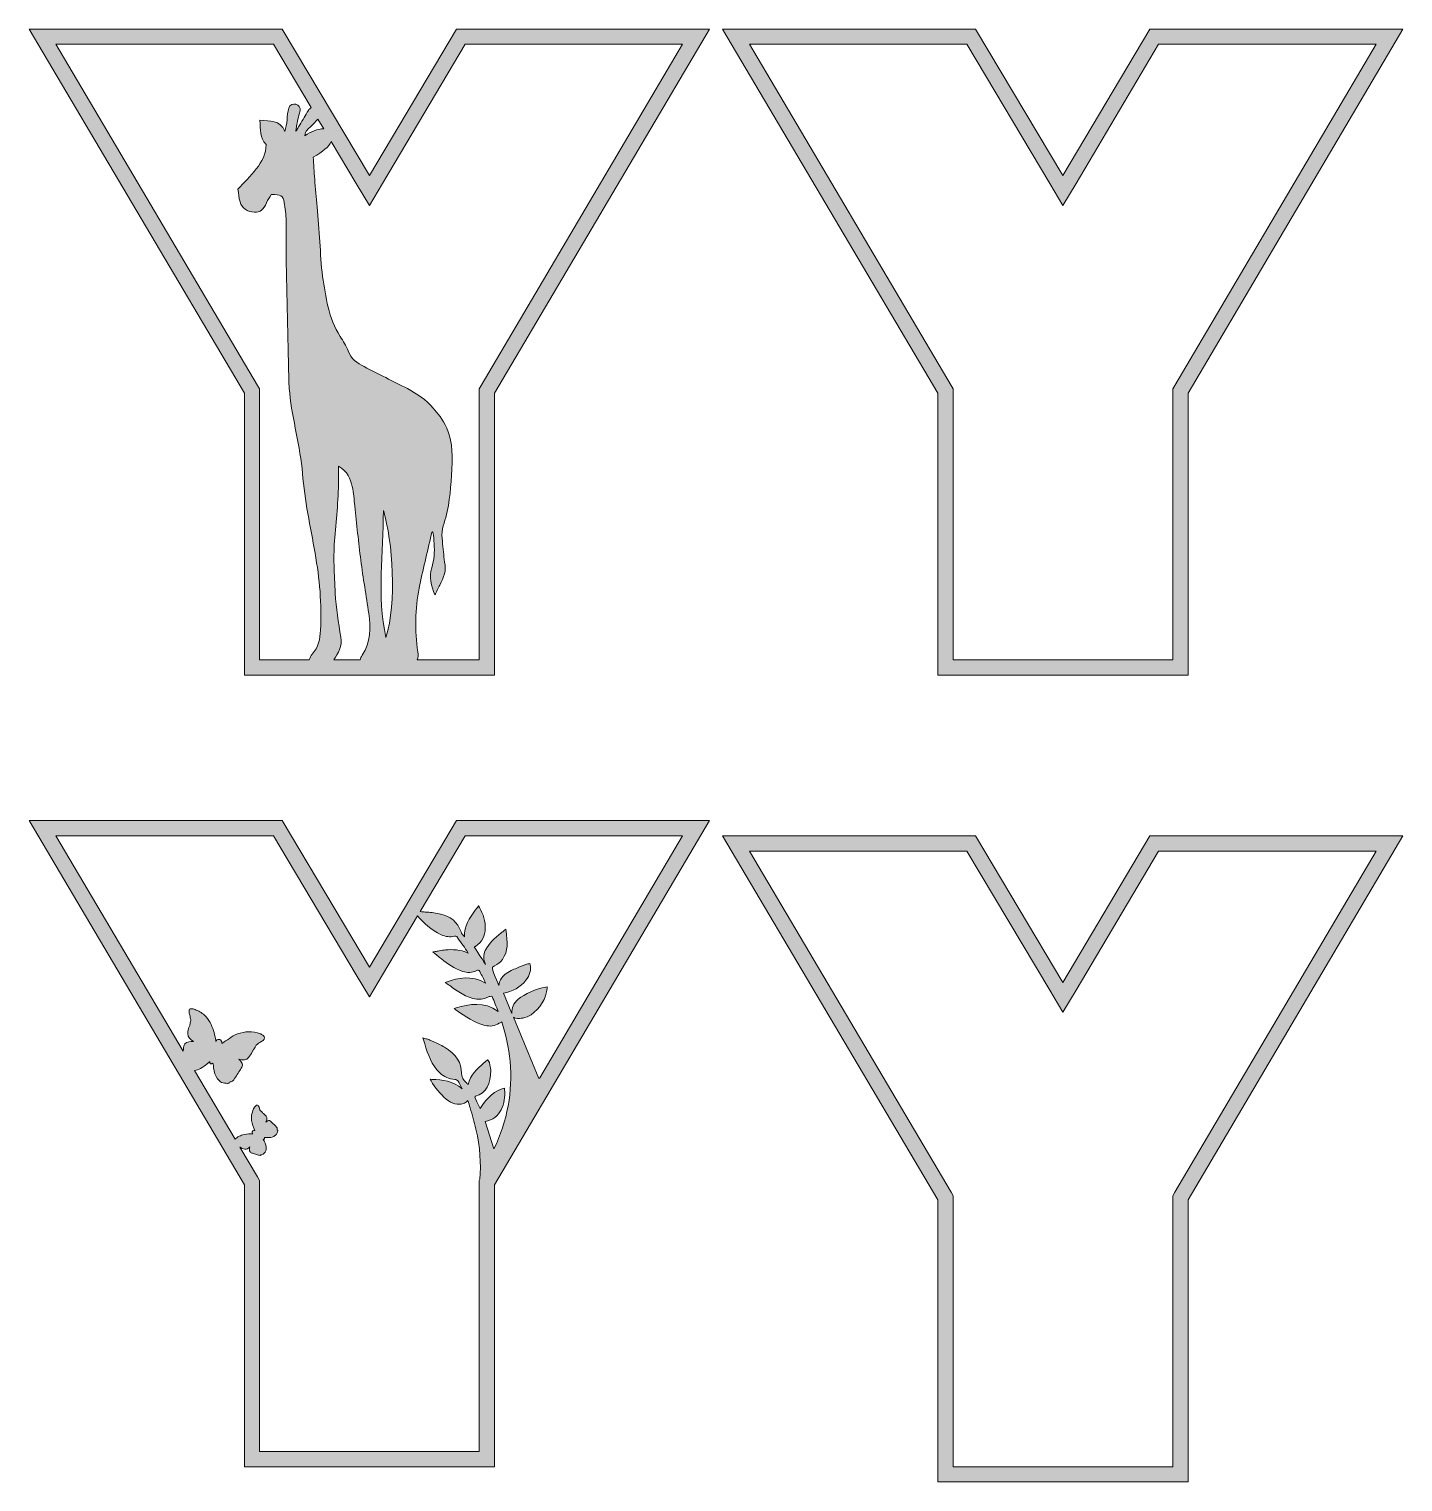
# Model space of a CAD drawing. Header units: millimetres. Extents: x 8 to 850, y -298 to -12.
# Drawn here: x 440.3 to 710.3, y -297.6 to -12 of the extents above; entities that cross this region are included whole.
import ezdxf

# ---------------------------------------------------------------- set-up
doc = ezdxf.new("R2010")
doc.units = ezdxf.units.MM
doc.header["$MEASUREMENT"] = 0
for name, color, linetype in [('Layer 2', 7, 'Continuous'), ('Layer 3', 7, 'Continuous'), ('Layer 8', 7, 'Continuous'), ('Layer 9', 7, 'Continuous')]:
    doc.layers.add(name, color=color, linetype=linetype)

# ---------------------------------------------------------------- blocks, each defined once
blk = doc.blocks.new('block 2')
at = {"layer": 'Layer 2'}
h = blk.add_hatch(color=2, dxfattribs=at)
h.dxf.hatch_style = 2
h.paths.add_polyline_path([(710.35, -170.59), (660.61, -170.59), (643.52, -199.39), (626.36, -170.59), (576.63, -170.59), (618.95, -242.16), (618.95, -297.59), (668.1, -297.59), (668.1, -242.16)])
h.paths.add_polyline_path([(705.09, -173.59), (665.52, -240.64), (665.1, -241.35), (665.1, -242.16), (665.1, -294.59), (621.95, -294.59), (621.95, -242.16), (621.95, -241.34), (621.53, -240.64), (581.89, -173.59), (624.66, -173.59), (640.95, -200.92), (643.53, -205.26), (646.1, -200.92), (662.32, -173.59)])
at = {"layer": 'Layer 2', "lineweight": 0}
for points in [[(710.35, -170.59), (660.61, -170.59), (643.52, -199.39), (626.36, -170.59), (576.63, -170.59), (618.95, -242.16), (618.95, -297.59), (668.1, -297.59), (668.1, -242.16), (710.35, -170.59), (710.35, -170.59)], [(705.09, -173.59), (665.52, -240.64), (665.1, -241.35), (665.1, -242.16), (665.1, -294.59), (621.95, -294.59), (621.95, -242.16), (621.95, -241.34), (621.53, -240.64), (581.89, -173.59), (624.66, -173.59), (640.95, -200.92), (643.53, -205.26), (646.1, -200.92), (662.32, -173.59), (705.09, -173.59)]]:
    blk.add_lwpolyline(points, dxfattribs=at)
blk = doc.blocks.new('block 5')
at = {"layer": 'Layer 8'}
h = blk.add_hatch(color=2, dxfattribs=at)
h.dxf.hatch_style = 2
h.paths.add_polyline_path([(710.35, -11.98), (660.61, -11.98), (643.52, -40.77), (626.36, -11.98), (576.63, -11.98), (618.95, -83.55), (618.95, -138.98), (668.1, -138.98), (668.1, -83.55)])
h.paths.add_polyline_path([(705.09, -14.98), (665.52, -82.03), (665.1, -82.73), (665.1, -83.55), (665.1, -135.98), (621.95, -135.98), (621.95, -83.55), (621.95, -82.73), (621.53, -82.02), (581.89, -14.98), (624.66, -14.98), (640.95, -42.31), (643.53, -46.64), (646.1, -42.31), (662.32, -14.98)])
at = {"layer": 'Layer 8', "lineweight": 0}
for points in [[(710.35, -11.98), (660.61, -11.98), (643.52, -40.77), (626.36, -11.98), (576.63, -11.98), (618.95, -83.55), (618.95, -138.98), (668.1, -138.98), (668.1, -83.55), (710.35, -11.98), (710.35, -11.98)], [(705.09, -14.98), (665.52, -82.03), (665.1, -82.73), (665.1, -83.55), (665.1, -135.98), (621.95, -135.98), (621.95, -83.55), (621.95, -82.73), (621.53, -82.02), (581.89, -14.98), (624.66, -14.98), (640.95, -42.31), (643.53, -46.64), (646.1, -42.31), (662.32, -14.98), (705.09, -14.98)]]:
    blk.add_lwpolyline(points, dxfattribs=at)

msp = doc.modelspace()

# ---------------------------------------------------------------- hatches: boundary and pattern name
at = {"layer": 'Layer 3'}
h = msp.add_hatch(color=1, dxfattribs=at)
h.dxf.hatch_style = 2
h.paths.add_polyline_path([(507.2, -196.39), (490.04, -167.59), (440.31, -167.59), (482.62, -239.16), (482.62, -294.59), (531.78, -294.59), (531.78, -239.16), (574.02, -167.59), (524.29, -167.59)])
edge = h.paths.add_edge_path()
edge.add_spline(control_points=[(531.67, -232.14), (531.67, -232.14), (529.95, -226.74), (529.95, -226.74), (531.45, -226.43), (532.51, -225.65), (533.11, -224.41), (533.69, -223.22), (533.9, -221.93), (533.76, -220.46), (533.76, -220.46), (533.73, -220.21), (533.73, -220.21), (533.73, -220.21), (533.47, -220.26), (533.47, -220.26), (532.04, -220.55), (530.33, -222.02), (528.94, -224.15), (528.9, -224.06), (528.86, -223.98), (528.82, -223.9), (528.5, -223.22), (528.19, -222.57), (527.9, -221.92), (527.94, -221.85), (528.03, -221.75), (528.08, -221.74), (530.1, -221.14), (531.13, -219.37), (531.05, -216.62), (531.04, -216.25), (530.76, -214.99), (530.69, -214.92), (530.66, -214.89), (530.63, -214.85), (530.58, -214.8), (530.58, -214.8), (530.42, -214.62), (530.42, -214.62), (530.42, -214.62), (530.25, -214.77), (530.25, -214.77), (530.07, -214.93), (529.89, -215.08), (529.72, -215.23), (528.37, -216.39), (526.99, -217.57), (526.59, -219.48), (526.47, -219.33), (526.33, -219.19), (526.2, -219.05), (525.72, -218.53), (525.25, -218.04), (525.29, -217.24), (525.37, -215.22), (524.28, -213.55), (521.95, -212.12), (521.25, -211.69), (520.48, -211.35), (519.74, -211.02), (519.45, -210.89), (519.16, -210.77), (518.88, -210.64), (518.74, -210.57), (518.59, -210.54), (518.41, -210.5), (518.32, -210.48), (518.21, -210.45), (518.09, -210.42), (518.09, -210.42), (517.71, -210.32), (517.71, -210.32), (517.71, -210.32), (517.83, -210.68), (517.83, -210.68), (517.91, -210.94), (517.99, -211.19), (518.07, -211.45), (518.73, -213.58), (519.36, -215.6), (521.08, -217.23), (521.86, -217.96), (522.81, -218.37), (524.01, -218.47), (524.23, -218.48), (524.55, -218.65), (524.63, -218.79), (524.91, -219.26), (525.17, -219.75), (525.42, -220.29), (523.7, -218.78), (521.51, -218.54), (519.54, -218.45), (519.54, -218.45), (519.17, -218.44), (519.17, -218.44), (519.17, -218.44), (519.34, -218.76), (519.34, -218.76), (520.08, -220.08), (521.05, -221.25), (522.32, -222.33), (523.44, -223.28), (524.57, -223.57), (525.68, -223.21), (525.96, -223.12), (526.19, -222.94), (526.44, -222.74), (526.49, -222.7), (526.53, -222.67), (526.58, -222.63), (526.72, -223.1), (526.86, -223.57), (527, -224.06), (527.41, -225.41), (527.81, -226.81), (528.14, -228.21), (528.97, -231.73), (529.14, -235.05), (528.93, -238.09), (528.93, -238.09), (528.78, -238.35), (528.78, -238.35), (528.78, -238.35), (528.78, -239.16), (528.78, -239.16), (528.78, -239.16), (528.78, -239.68), (528.78, -239.68), (528.78, -239.69), (528.78, -239.71), (528.77, -239.72), (528.78, -239.72), (528.78, -239.72), (528.78, -239.72), (528.78, -239.72), (528.78, -291.59), (528.78, -291.59), (528.78, -291.59), (485.62, -291.59), (485.62, -291.59), (485.62, -291.59), (485.62, -239.16), (485.62, -239.16), (485.62, -239.16), (485.62, -238.34), (485.62, -238.34), (485.62, -238.34), (485.21, -237.64), (485.21, -237.64), (485.21, -237.64), (481.73, -231.76), (481.73, -231.76), (481.75, -231.77), (481.77, -231.78), (481.79, -231.79), (481.84, -231.81), (481.89, -231.82), (481.93, -231.85), (482.02, -231.91), (482.1, -231.99), (482.2, -232.03), (482.36, -232.1), (482.52, -232.15), (482.69, -232.19), (483.11, -232.27), (483.41, -232.02), (483.69, -231.7), (483.6, -232.04), (483.53, -232.45), (483.74, -232.71), (483.87, -232.85), (484.06, -232.92), (484.24, -232.97), (484.24, -232.97), (485.42, -233.34), (485.42, -233.34), (485.51, -233.37), (485.61, -233.4), (485.7, -233.39), (485.76, -233.38), (485.82, -233.36), (485.88, -233.34), (485.92, -233.32), (485.97, -233.3), (486.02, -233.29), (486.87, -232.97), (487.02, -232.21), (486.83, -231.41), (486.76, -231.1), (486.64, -230.82), (486.5, -230.54), (486.46, -230.45), (486.36, -230.33), (486.32, -230.21), (486.37, -230.23), (486.42, -230.24), (486.47, -230.23), (486.55, -230.22), (486.6, -230.17), (486.61, -230.09), (486.61, -230.06), (486.61, -230.04), (486.61, -230.01), (486.61, -229.99), (486.6, -229.98), (486.59, -229.96), (486.58, -229.94), (486.57, -229.93), (486.56, -229.91), (486.75, -229.87), (487, -229.89), (487.12, -229.89), (487.55, -229.9), (488.01, -229.87), (488.42, -229.66), (488.6, -229.57), (488.79, -229.44), (488.91, -229.26), (489.05, -229.07), (489.07, -228.82), (489.19, -228.61), (489.26, -228.49), (489.13, -228.46), (489.1, -228.36), (489.05, -228.24), (489.11, -228.11), (489.07, -227.99), (489.05, -227.92), (489.01, -227.88), (488.96, -227.83), (488.64, -227.5), (488.31, -227.18), (487.99, -226.85), (487.86, -226.72), (487.73, -226.6), (487.56, -226.56), (487.31, -226.52), (487.06, -226.69), (486.84, -226.85), (486.95, -226.77), (487.04, -226.37), (487.06, -226.24), (487.08, -226.04), (487.02, -225.86), (486.9, -225.71), (486.75, -225.53), (486.61, -225.33), (486.4, -225.19), (486.32, -225.13), (486.24, -225.06), (486.16, -224.99), (486.07, -224.9), (486, -224.8), (485.9, -224.73), (485.71, -224.58), (485.63, -224.37), (485.57, -224.14), (485.53, -224), (485.5, -223.86), (485.43, -223.73), (485.3, -223.48), (485.09, -223.47), (484.87, -223.66), (484.77, -223.74), (484.69, -223.84), (484.62, -223.95), (484.13, -224.73), (483.94, -225.66), (484.05, -226.54), (484.13, -227.26), (484.47, -227.84), (484.66, -228.51), (484.55, -228.46), (484.41, -228.47), (484.29, -228.56), (484.15, -228.66), (484.09, -228.84), (484.16, -228.99), (484.19, -229.06), (484.24, -229.11), (484.3, -229.15), (484.2, -229.14), (484.11, -229.13), (484.01, -229.13), (483.36, -229.13), (482.72, -229.22), (482.09, -229.43), (481.75, -229.54), (481.42, -229.71), (481.12, -229.94), (481.01, -230.02), (480.91, -230.11), (480.82, -230.21), (480.82, -230.21), (472.84, -216.72), (472.84, -216.72), (473.22, -216.65), (473.61, -216.51), (474, -216.31), (474.48, -216.06), (474.92, -215.74), (475.33, -215.4), (475.47, -215.29), (475.64, -215.06), (475.83, -214.96), (475.81, -215.04), (475.81, -215.13), (475.84, -215.22), (475.88, -215.35), (475.98, -215.42), (476.12, -215.4), (476.16, -215.39), (476.2, -215.38), (476.24, -215.36), (476.27, -215.36), (476.3, -215.34), (476.33, -215.31), (476.35, -215.29), (476.38, -215.26), (476.4, -215.24), (476.53, -215.55), (476.56, -215.99), (476.59, -216.21), (476.7, -216.96), (476.9, -217.74), (477.35, -218.36), (477.56, -218.64), (477.83, -218.92), (478.16, -219.06), (478.52, -219.21), (478.94, -219.15), (479.31, -219.27), (479.55, -219.35), (479.55, -219.11), (479.7, -219.01), (479.89, -218.89), (480.13, -218.93), (480.32, -218.82), (480.42, -218.76), (480.48, -218.66), (480.54, -218.57), (480.99, -217.87), (481.44, -217.17), (481.89, -216.48), (482.06, -216.22), (482.23, -215.94), (482.24, -215.63), (482.24, -215.17), (481.89, -214.81), (481.56, -214.49), (481.72, -214.64), (482.4, -214.65), (482.63, -214.62), (482.96, -214.58), (483.25, -214.39), (483.46, -214.13), (483.72, -213.79), (484.01, -213.47), (484.18, -213.06), (484.25, -212.89), (484.35, -212.73), (484.44, -212.57), (484.56, -212.38), (484.71, -212.2), (484.8, -212), (484.99, -211.61), (485.32, -211.39), (485.68, -211.2), (485.9, -211.07), (486.12, -210.95), (486.31, -210.79), (486.69, -210.47), (486.65, -210.1), (486.28, -209.78), (486.12, -209.65), (485.92, -209.54), (485.72, -209.47), (484.28, -208.93), (482.69, -208.98), (481.26, -209.52), (480.09, -209.97), (479.23, -210.78), (478.18, -211.39), (478.22, -211.16), (478.17, -210.94), (477.98, -210.76), (477.78, -210.56), (477.46, -210.53), (477.23, -210.71), (477.12, -210.79), (477.06, -210.89), (477.01, -211.01), (477, -210.84), (476.98, -210.67), (476.95, -210.51), (476.76, -209.39), (476.43, -208.31), (475.9, -207.3), (475.61, -206.75), (475.25, -206.25), (474.78, -205.83), (474.23, -205.34), (473.6, -204.99), (472.93, -204.71), (472.69, -204.61), (472.41, -204.59), (472.15, -204.57), (471.91, -204.56), (471.76, -204.72), (471.76, -204.96), (471.77, -205.19), (471.76, -205.45), (471.85, -205.66), (471.94, -205.9), (471.97, -206.14), (472, -206.38), (472.02, -206.48), (472.05, -206.58), (472.07, -206.67), (472.08, -206.75), (472.09, -206.83), (472.07, -206.9), (472.02, -207.18), (471.96, -207.46), (471.91, -207.74), (471.89, -207.83), (471.88, -207.92), (471.84, -208), (471.77, -208.18), (471.66, -208.36), (471.62, -208.55), (471.56, -208.85), (471.51, -209.15), (471.51, -209.46), (471.48, -210.22), (471.98, -210.64), (472.61, -210.98), (472, -210.98), (471.31, -211.01), (470.94, -211.49), (470.74, -211.76), (470.69, -212.12), (470.65, -212.45), (470.65, -212.45), (470.59, -212.92), (470.59, -212.92), (470.59, -212.92), (445.56, -170.59), (445.56, -170.59), (445.56, -170.59), (488.34, -170.59), (488.34, -170.59), (488.34, -170.59), (504.62, -197.92), (504.62, -197.92), (504.62, -197.92), (507.21, -202.26), (507.21, -202.26), (507.21, -202.26), (509.78, -197.92), (509.78, -197.92), (509.78, -197.92), (516.66, -186.33), (516.66, -186.33), (517.88, -187.67), (519.35, -189.13), (521.29, -190.02), (522.15, -190.42), (523.05, -190.52), (523.95, -190.31), (524.08, -190.27), (524.32, -190.32), (524.36, -190.35), (525.04, -191.29), (525.71, -192.26), (526.34, -193.21), (526.34, -193.21), (526.63, -193.63), (526.63, -193.63), (525.03, -192.91), (523.49, -192.9), (522.17, -193), (521.76, -193.03), (521.36, -193.1), (520.9, -193.19), (520.66, -193.24), (520.42, -193.29), (520.14, -193.34), (520.14, -193.34), (519.7, -193.41), (519.7, -193.41), (519.7, -193.41), (520.05, -193.7), (520.05, -193.7), (520.23, -193.85), (520.39, -193.99), (520.54, -194.12), (520.83, -194.36), (521.08, -194.58), (521.34, -194.78), (522.58, -195.72), (523.87, -196.7), (525.49, -197.22), (526.49, -197.54), (527.41, -197.5), (528.21, -197.09), (528.4, -196.99), (528.55, -196.95), (528.64, -196.98), (528.73, -197.01), (528.82, -197.11), (528.91, -197.28), (529.28, -197.98), (529.67, -198.72), (530.05, -199.52), (527.25, -197.92), (524.56, -198.54), (522.49, -199.29), (522.49, -199.29), (522.11, -199.43), (522.11, -199.43), (522.11, -199.43), (522.46, -199.66), (522.46, -199.66), (522.81, -199.89), (523.16, -200.14), (523.5, -200.39), (525.16, -201.56), (526.88, -202.78), (529.18, -202.69), (529.58, -202.67), (529.95, -202.52), (530.3, -202.37), (530.51, -202.28), (530.71, -202.2), (530.91, -202.15), (531.02, -202.12), (531.21, -202.12), (531.31, -202.14), (531.76, -203.17), (532.15, -204.14), (532.48, -205.08), (529.74, -203.06), (526.81, -203.67), (524.26, -204.41), (524.26, -204.41), (523.85, -204.53), (523.85, -204.53), (523.85, -204.53), (524.21, -204.78), (524.21, -204.78), (526.17, -206.19), (527.84, -207.31), (529.88, -207.84), (530.88, -208.1), (531.87, -207.96), (532.73, -207.42), (532.85, -207.35), (532.98, -207.29), (533.14, -207.21), (533.16, -207.2), (533.19, -207.19), (533.21, -207.17), (534.04, -209.58), (534.57, -212.13), (534.84, -214.96), (535.4, -220.83), (534.33, -226.61), (531.67, -232.14)], knot_values=[0, 0, 0, 0, 1, 1, 1, 2, 2, 2, 3, 3, 3, 4, 4, 4, 5, 5, 5, 6, 6, 6, 7, 7, 7, 8, 8, 8, 9, 9, 9, 10, 10, 10, 11, 11, 11, 12, 12, 12, 13, 13, 13, 14, 14, 14, 15, 15, 15, 16, 16, 16, 17, 17, 17, 18, 18, 18, 19, 19, 19, 20, 20, 20, 21, 21, 21, 22, 22, 22, 23, 23, 23, 24, 24, 24, 25, 25, 25, 26, 26, 26, 27, 27, 27, 28, 28, 28, 29, 29, 29, 30, 30, 30, 31, 31, 31, 32, 32, 32, 33, 33, 33, 34, 34, 34, 35, 35, 35, 36, 36, 36, 37, 37, 37, 38, 38, 38, 39, 39, 39, 40, 40, 40, 41, 41, 41, 42, 42, 42, 43, 43, 43, 44, 44, 44, 45, 45, 45, 46, 46, 46, 47, 47, 47, 48, 48, 48, 49, 49, 49, 50, 50, 50, 51, 51, 51, 52, 52, 52, 53, 53, 53, 54, 54, 54, 55, 55, 55, 56, 56, 56, 57, 57, 57, 58, 58, 58, 59, 59, 59, 60, 60, 60, 61, 61, 61, 62, 62, 62, 63, 63, 63, 64, 64, 64, 65, 65, 65, 66, 66, 66, 67, 67, 67, 68, 68, 68, 69, 69, 69, 70, 70, 70, 71, 71, 71, 72, 72, 72, 73, 73, 73, 74, 74, 74, 75, 75, 75, 76, 76, 76, 77, 77, 77, 78, 78, 78, 79, 79, 79, 80, 80, 80, 81, 81, 81, 82, 82, 82, 83, 83, 83, 84, 84, 84, 85, 85, 85, 86, 86, 86, 87, 87, 87, 88, 88, 88, 89, 89, 89, 90, 90, 90, 91, 91, 91, 92, 92, 92, 93, 93, 93, 94, 94, 94, 95, 95, 95, 96, 96, 96, 97, 97, 97, 98, 98, 98, 99, 99, 99, 100, 100, 100, 101, 101, 101, 102, 102, 102, 103, 103, 103, 104, 104, 104, 105, 105, 105, 106, 106, 106, 107, 107, 107, 108, 108, 108, 109, 109, 109, 110, 110, 110, 111, 111, 111, 112, 112, 112, 113, 113, 113, 114, 114, 114, 115, 115, 115, 116, 116, 116, 117, 117, 117, 118, 118, 118, 119, 119, 119, 120, 120, 120, 121, 121, 121, 122, 122, 122, 123, 123, 123, 124, 124, 124, 125, 125, 125, 126, 126, 126, 127, 127, 127, 128, 128, 128, 129, 129, 129, 130, 130, 130, 131, 131, 131, 132, 132, 132, 133, 133, 133, 134, 134, 134, 135, 135, 135, 136, 136, 136, 137, 137, 137, 138, 138, 138, 139, 139, 139, 140, 140, 140, 141, 141, 141, 142, 142, 142, 143, 143, 143, 144, 144, 144, 145, 145, 145, 146, 146, 146, 147, 147, 147, 148, 148, 148, 149, 149, 149, 150, 150, 150, 151, 151, 151, 152, 152, 152, 153, 153, 153, 154, 154, 154, 155, 155, 155, 156, 156, 156, 157, 157, 157, 158, 158, 158, 159, 159, 159, 160, 160, 160, 161, 161, 161, 162, 162, 162, 163, 163, 163, 164, 164, 164, 165, 165, 165, 166, 166, 166, 167, 167, 167, 168, 168, 168, 169, 169, 169, 170, 170, 170, 171, 171, 171, 172, 172, 172, 173, 173, 173, 174, 174, 174, 175, 175, 175, 176, 176, 176, 177, 177, 177, 178, 178, 178, 179, 179, 179, 180, 180, 180, 181, 181, 181, 182, 182, 182, 183, 183, 183, 184, 184, 184, 185, 185, 185, 186, 186, 186, 187, 187, 187, 188, 188, 188, 189, 189, 189, 190, 190, 190, 190], degree=3, periodic=1)
edge = h.paths.add_edge_path()
edge.add_spline(control_points=[(568.77, -170.59), (568.77, -170.59), (540.72, -218.12), (540.72, -218.12), (540.72, -218.12), (540.52, -218.3), (540.52, -218.3), (540.52, -218.3), (535.52, -206.21), (535.52, -206.21), (535.63, -206.32), (535.78, -206.41), (535.91, -206.43), (536.48, -206.49), (536.94, -206.48), (537.33, -206.4), (537.92, -206.28), (538.47, -206.05), (538.97, -205.74), (540.75, -204.62), (541.95, -202.43), (542.13, -200.56), (542.13, -200.56), (542.15, -200.27), (542.15, -200.27), (542.15, -200.27), (541.85, -200.32), (541.85, -200.32), (540.04, -200.64), (537.66, -201.68), (536.42, -202.71), (535.51, -203.46), (535.1, -204.42), (535.22, -205.51), (535.22, -205.51), (533.56, -201.48), (533.56, -201.48), (535.28, -201.24), (536.95, -200.3), (537.97, -198.97), (538.73, -197.98), (539.02, -196.9), (538.8, -195.92), (538.8, -195.92), (538.74, -195.69), (538.74, -195.69), (538.74, -195.69), (538.51, -195.74), (538.51, -195.74), (538.46, -195.75), (538.41, -195.76), (538.35, -195.77), (538.22, -195.79), (538.09, -195.81), (537.96, -195.86), (537.72, -195.96), (537.49, -196.05), (537.25, -196.15), (536.53, -196.43), (535.79, -196.72), (535.08, -197.06), (533.15, -197.98), (532.7, -199.09), (532.67, -200.01), (532.67, -200.01), (531.15, -196.57), (531.39, -196.42), (531.4, -196.41), (531.41, -196.4), (531.42, -196.4), (531.54, -196.32), (531.66, -196.24), (531.79, -196.16), (532.36, -195.79), (532.95, -195.41), (533.33, -194.89), (534.52, -193.26), (534.36, -191.32), (534.06, -189.32), (534.06, -189.32), (534, -188.9), (534, -188.9), (534, -188.9), (533.68, -189.17), (533.68, -189.17), (533.49, -189.34), (533.3, -189.5), (533.11, -189.65), (531.85, -190.7), (530.67, -191.69), (529.97, -193.09), (529.54, -193.95), (529.56, -194.85), (530.02, -195.86), (530.04, -195.89), (527.82, -192.43), (527.82, -192.43), (527.9, -192.39), (527.97, -192.34), (528.05, -192.3), (530.68, -190.64), (530.33, -187.25), (528.81, -184.68), (528.81, -184.68), (528.62, -184.36), (528.62, -184.36), (528.62, -184.36), (528.42, -184.65), (528.42, -184.65), (528.28, -184.83), (528.15, -185.01), (528.02, -185.2), (526.92, -186.73), (525.78, -188.31), (525.9, -190.41), (525.59, -190.11), (525.32, -189.8), (525.21, -189.47), (524.55, -187.54), (523.1, -186.33), (520.9, -185.88), (520, -185.69), (519.08, -185.62), (518.19, -185.56), (517.85, -185.54), (517.5, -185.51), (517.16, -185.48), (517.16, -185.48), (526, -170.59), (526, -170.59), (526, -170.59), (568.77, -170.59), (568.77, -170.59)], knot_values=[0, 0, 0, 0, 1, 1, 1, 2, 2, 2, 3, 3, 3, 4, 4, 4, 5, 5, 5, 6, 6, 6, 7, 7, 7, 8, 8, 8, 9, 9, 9, 10, 10, 10, 11, 11, 11, 12, 12, 12, 13, 13, 13, 14, 14, 14, 15, 15, 15, 16, 16, 16, 17, 17, 17, 18, 18, 18, 19, 19, 19, 20, 20, 20, 21, 21, 21, 22, 22, 22, 23, 23, 23, 24, 24, 24, 25, 25, 25, 26, 26, 26, 27, 27, 27, 28, 28, 28, 29, 29, 29, 30, 30, 30, 31, 31, 31, 32, 32, 32, 33, 33, 33, 34, 34, 34, 35, 35, 35, 36, 36, 36, 37, 37, 37, 38, 38, 38, 39, 39, 39, 40, 40, 40, 41, 41, 41, 42, 42, 42, 43, 43, 43, 44, 44, 44, 44], degree=3, periodic=1)
at = {"layer": 'Layer 9'}
h = msp.add_hatch(color=1, dxfattribs=at)
h.dxf.hatch_style = 2
h.paths.add_polyline_path([(524.29, -11.98), (507.2, -40.77), (490.04, -11.98), (440.31, -11.98), (482.62, -83.55), (482.62, -138.98), (531.78, -138.98), (531.78, -83.55), (574.02, -11.98)])
edge = h.paths.add_edge_path()
edge.add_spline(control_points=[(498.23, -31.59), (496.96, -31.61), (495.74, -32.13), (494.51, -32.97), (494.52, -31.89), (495.25, -31.62), (495.69, -31.15), (496.15, -30.66), (496.67, -30.19), (497.09, -29.67), (497.09, -29.67), (498.23, -31.59), (498.23, -31.59)], knot_values=[0, 0, 0, 0, 1, 1, 1, 2, 2, 2, 3, 3, 3, 4, 4, 4, 4], degree=3, periodic=1)
edge = h.paths.add_edge_path()
edge.add_spline(control_points=[(485.21, -82.02), (485.21, -82.02), (445.56, -14.98), (445.56, -14.98), (445.56, -14.98), (488.34, -14.98), (488.34, -14.98), (488.34, -14.98), (495.76, -27.43), (495.76, -27.43), (495.55, -27.56), (495.36, -27.75), (495.2, -27.99), (494.6, -28.9), (494.12, -29.89), (493.5, -30.79), (492.74, -32.02), (493.08, -31.8), (492.74, -32.02), (492.9, -30.87), (493.14, -29.44), (493.46, -28.5), (493.51, -28.35), (493.55, -28.21), (493.58, -28.08), (493.89, -26.68), (491.78, -26.15), (491.36, -27.53), (490.94, -28.96), (491.1, -30.6), (490.57, -32.14), (489.61, -29.69), (487.68, -30.15), (485.66, -29.92), (485.8, -31.71), (485.59, -33.42), (486.9, -34.66), (486.93, -38.28), (483.58, -40.94), (481.35, -43.45), (481.49, -44.35), (481.54, -45.17), (481.77, -45.94), (482.14, -47.2), (483.22, -47.93), (484.59, -47.98), (485.75, -48.02), (486.38, -47.5), (486.98, -46.15), (487.24, -45.55), (487.61, -44.98), (487.89, -44.48), (489.76, -44.49), (490.23, -44.75), (490.46, -46.06), (490.67, -47.25), (490.81, -48.47), (490.83, -49.68), (490.89, -52.52), (490.82, -55.35), (490.87, -58.19), (491.02, -66.04), (491.2, -73.89), (491.38, -81.74), (491.39, -82.34), (491.47, -82.95), (491.53, -83.56), (492.05, -88.87), (493.63, -94.01), (494.06, -99.37), (494.48, -104.61), (495.59, -109.8), (496.52, -115), (497.42, -120.02), (497.85, -125.05), (497.6, -130.15), (497.52, -131.87), (497.15, -133.48), (495.96, -134.86), (495.69, -135.18), (495.54, -135.59), (495.38, -135.98), (495.38, -135.98), (485.62, -135.98), (485.62, -135.98), (485.62, -135.98), (485.62, -83.55), (485.62, -83.55), (485.62, -83.55), (485.62, -82.73), (485.62, -82.73), (485.62, -82.73), (485.21, -82.02), (485.21, -82.02)], knot_values=[0, 0, 0, 0, 1, 1, 1, 2, 2, 2, 3, 3, 3, 4, 4, 4, 5, 5, 5, 6, 6, 6, 7, 7, 7, 8, 8, 8, 9, 9, 9, 10, 10, 10, 11, 11, 11, 12, 12, 12, 13, 13, 13, 14, 14, 14, 15, 15, 15, 16, 16, 16, 17, 17, 17, 18, 18, 18, 19, 19, 19, 20, 20, 20, 21, 21, 21, 22, 22, 22, 23, 23, 23, 24, 24, 24, 25, 25, 25, 26, 26, 26, 27, 27, 27, 28, 28, 28, 29, 29, 29, 30, 30, 30, 31, 31, 31, 31], degree=3, periodic=1)
edge = h.paths.add_edge_path()
edge.add_spline(control_points=[(501.59, -131.52), (501.08, -128.66), (500.65, -125.77), (500.49, -122.87), (500.28, -119.23), (500.09, -115.55), (500.4, -111.93), (500.73, -107.95), (501.19, -103.99), (501.11, -99.99), (501.09, -99.41), (501.11, -98.83), (501.11, -97.89), (502.93, -98.97), (503.48, -100.41), (503.82, -101.91), (504.1, -103.16), (504.18, -104.45), (504.33, -105.73), (504.72, -109.29), (505.05, -112.86), (505.51, -116.41), (505.96, -119.9), (506.58, -123.36), (507.06, -126.84), (507.45, -129.69), (507.52, -132.53), (505.78, -135.08), (505.59, -135.37), (505.44, -135.68), (505.38, -135.98), (505.38, -135.98), (500.18, -135.98), (500.18, -135.98), (501.06, -134.66), (501.92, -133.33), (501.59, -131.52)], knot_values=[0, 0, 0, 0, 1, 1, 1, 2, 2, 2, 3, 3, 3, 4, 4, 4, 5, 5, 5, 6, 6, 6, 7, 7, 7, 8, 8, 8, 9, 9, 9, 10, 10, 10, 11, 11, 11, 12, 12, 12, 12], degree=3, periodic=1)
edge = h.paths.add_edge_path()
edge.add_spline(control_points=[(509.94, -106.65), (511.82, -112.68), (512.6, -124.75), (510.46, -131.58), (508.59, -123.34), (509.97, -114.99), (509.94, -106.65)], knot_values=[0, 0, 0, 0, 1, 1, 1, 2, 2, 2, 2], degree=3, periodic=1)
edge = h.paths.add_edge_path()
edge.add_spline(control_points=[(529.19, -82.03), (529.19, -82.03), (528.78, -82.73), (528.78, -82.73), (528.78, -82.73), (528.78, -83.55), (528.78, -83.55), (528.78, -83.55), (528.78, -135.98), (528.78, -135.98), (528.78, -135.98), (516.58, -135.98), (516.58, -135.98), (516.76, -135.56), (516.82, -135.02), (516.72, -134.38), (516.09, -130.2), (516.2, -126.01), (516.99, -121.87), (517.66, -118.35), (518.58, -114.88), (519.37, -111.38), (519.72, -109.88), (519.85, -111.65), (519.93, -113.11), (520.03, -114.76), (519.93, -116.29), (519.44, -117.88), (518.91, -119.64), (519.36, -121.45), (520.04, -123.22), (520.38, -122.58), (520.72, -121.93), (521.06, -121.28), (521.79, -119.84), (522.45, -118.28), (521.95, -116.79), (521.82, -115.42), (521.69, -114.05), (521.54, -112.68), (521.46, -111.85), (521.41, -111.03), (521.58, -110.2), (521.75, -109.45), (522.01, -108.71), (522.21, -107.97), (523.05, -104.9), (523.2, -101.69), (523.43, -98.52), (523.97, -91.04), (521.39, -88.47), (519.74, -86.51), (518.35, -84.85), (516.57, -83.67), (514.67, -82.67), (511.84, -81.2), (508.97, -79.82), (506.14, -78.34), (504.79, -77.64), (503.59, -76.79), (503.03, -75.25), (502.67, -74.24), (502.04, -73.31), (501.46, -72.39), (499.15, -68.77), (498.61, -64.66), (498.01, -60.59), (497.69, -58.34), (497.62, -56.05), (497.44, -53.78), (497.27, -51.5), (497.11, -49.22), (496.92, -46.94), (496.78, -45.12), (496.59, -43.31), (496.45, -41.49), (496.33, -40.03), (496.25, -38.57), (496.16, -37.16), (498.08, -36.09), (499.2, -35.15), (499.71, -34.07), (499.71, -34.07), (504.62, -42.31), (504.62, -42.31), (504.62, -42.31), (507.21, -46.64), (507.21, -46.64), (507.21, -46.64), (509.78, -42.31), (509.78, -42.31), (509.78, -42.31), (526, -14.98), (526, -14.98), (526, -14.98), (568.77, -14.98), (568.77, -14.98), (568.77, -14.98), (529.19, -82.03), (529.19, -82.03)], knot_values=[0, 0, 0, 0, 1, 1, 1, 2, 2, 2, 3, 3, 3, 4, 4, 4, 5, 5, 5, 6, 6, 6, 7, 7, 7, 8, 8, 8, 9, 9, 9, 10, 10, 10, 11, 11, 11, 12, 12, 12, 13, 13, 13, 14, 14, 14, 15, 15, 15, 16, 16, 16, 17, 17, 17, 18, 18, 18, 19, 19, 19, 20, 20, 20, 21, 21, 21, 22, 22, 22, 23, 23, 23, 24, 24, 24, 25, 25, 25, 26, 26, 26, 27, 27, 27, 28, 28, 28, 29, 29, 29, 30, 30, 30, 31, 31, 31, 32, 32, 32, 33, 33, 33, 33], degree=3, periodic=1)

# ---------------------------------------------------------------- linework, layer by layer
at = {"layer": 'Layer 3', "lineweight": 0}
msp.add_lwpolyline([(507.2, -196.39), (490.04, -167.59), (440.31, -167.59), (482.62, -239.16), (482.62, -294.59), (531.78, -294.59), (531.78, -239.16), (574.02, -167.59), (524.29, -167.59), (507.2, -196.39)], dxfattribs=at)
for points, knots in [([(531.67, -232.14), (531.67, -232.14), (529.95, -226.74), (529.95, -226.74), (531.45, -226.43), (532.51, -225.65), (533.11, -224.41), (533.69, -223.22), (533.9, -221.93), (533.76, -220.46), (533.76, -220.46), (533.73, -220.21), (533.73, -220.21), (533.73, -220.21), (533.47, -220.26), (533.47, -220.26), (532.04, -220.55), (530.33, -222.02), (528.94, -224.15), (528.9, -224.06), (528.86, -223.98), (528.82, -223.9), (528.5, -223.22), (528.19, -222.57), (527.9, -221.92), (527.94, -221.85), (528.03, -221.75), (528.08, -221.74), (530.1, -221.14), (531.13, -219.37), (531.05, -216.62), (531.04, -216.25), (530.76, -214.99), (530.69, -214.92), (530.66, -214.89), (530.63, -214.85), (530.58, -214.8), (530.58, -214.8), (530.42, -214.62), (530.42, -214.62), (530.42, -214.62), (530.25, -214.77), (530.25, -214.77), (530.07, -214.93), (529.89, -215.08), (529.72, -215.23), (528.37, -216.39), (526.99, -217.57), (526.59, -219.48), (526.47, -219.33), (526.33, -219.19), (526.2, -219.05), (525.72, -218.53), (525.25, -218.04), (525.29, -217.24), (525.37, -215.22), (524.28, -213.55), (521.95, -212.12), (521.25, -211.69), (520.48, -211.35), (519.74, -211.02), (519.45, -210.89), (519.16, -210.77), (518.88, -210.64), (518.74, -210.57), (518.59, -210.54), (518.41, -210.5), (518.32, -210.48), (518.21, -210.45), (518.09, -210.42), (518.09, -210.42), (517.71, -210.32), (517.71, -210.32), (517.71, -210.32), (517.83, -210.68), (517.83, -210.68), (517.91, -210.94), (517.99, -211.19), (518.07, -211.45), (518.73, -213.58), (519.36, -215.6), (521.08, -217.23), (521.86, -217.96), (522.81, -218.37), (524.01, -218.47), (524.23, -218.48), (524.55, -218.65), (524.63, -218.79), (524.91, -219.26), (525.17, -219.75), (525.42, -220.29), (523.7, -218.78), (521.51, -218.54), (519.54, -218.45), (519.54, -218.45), (519.17, -218.44), (519.17, -218.44), (519.17, -218.44), (519.34, -218.76), (519.34, -218.76), (520.08, -220.08), (521.05, -221.25), (522.32, -222.33), (523.44, -223.28), (524.57, -223.57), (525.68, -223.21), (525.96, -223.12), (526.19, -222.94), (526.44, -222.74), (526.49, -222.7), (526.53, -222.67), (526.58, -222.63), (526.72, -223.1), (526.86, -223.57), (527, -224.06), (527.41, -225.41), (527.81, -226.81), (528.14, -228.21), (528.97, -231.73), (529.14, -235.05), (528.93, -238.09), (528.93, -238.09), (528.78, -238.35), (528.78, -238.35), (528.78, -238.35), (528.78, -239.16), (528.78, -239.16), (528.78, -239.16), (528.78, -239.68), (528.78, -239.68), (528.78, -239.69), (528.78, -239.71), (528.77, -239.72), (528.78, -239.72), (528.78, -239.72), (528.78, -239.72), (528.78, -239.72), (528.78, -291.59), (528.78, -291.59), (528.78, -291.59), (485.62, -291.59), (485.62, -291.59), (485.62, -291.59), (485.62, -239.16), (485.62, -239.16), (485.62, -239.16), (485.62, -238.34), (485.62, -238.34), (485.62, -238.34), (485.21, -237.64), (485.21, -237.64), (485.21, -237.64), (481.73, -231.76), (481.73, -231.76), (481.75, -231.77), (481.77, -231.78), (481.79, -231.79), (481.84, -231.81), (481.89, -231.82), (481.93, -231.85), (482.02, -231.91), (482.1, -231.99), (482.2, -232.03), (482.36, -232.1), (482.52, -232.15), (482.69, -232.19), (483.11, -232.27), (483.41, -232.02), (483.69, -231.7), (483.6, -232.04), (483.53, -232.45), (483.74, -232.71), (483.87, -232.85), (484.06, -232.92), (484.24, -232.97), (484.24, -232.97), (485.42, -233.34), (485.42, -233.34), (485.51, -233.37), (485.61, -233.4), (485.7, -233.39), (485.76, -233.38), (485.82, -233.36), (485.88, -233.34), (485.92, -233.32), (485.97, -233.3), (486.02, -233.29), (486.87, -232.97), (487.02, -232.21), (486.83, -231.41), (486.76, -231.1), (486.64, -230.82), (486.5, -230.54), (486.46, -230.45), (486.36, -230.33), (486.32, -230.21), (486.37, -230.23), (486.42, -230.24), (486.47, -230.23), (486.55, -230.22), (486.6, -230.17), (486.61, -230.09), (486.61, -230.06), (486.61, -230.04), (486.61, -230.01), (486.61, -229.99), (486.6, -229.98), (486.59, -229.96), (486.58, -229.94), (486.57, -229.93), (486.56, -229.91), (486.75, -229.87), (487, -229.89), (487.12, -229.89), (487.55, -229.9), (488.01, -229.87), (488.42, -229.66), (488.6, -229.57), (488.79, -229.44), (488.91, -229.26), (489.05, -229.07), (489.07, -228.82), (489.19, -228.61), (489.26, -228.49), (489.13, -228.46), (489.1, -228.36), (489.05, -228.24), (489.11, -228.11), (489.07, -227.99), (489.05, -227.92), (489.01, -227.88), (488.96, -227.83), (488.64, -227.5), (488.31, -227.18), (487.99, -226.85), (487.86, -226.72), (487.73, -226.6), (487.56, -226.56), (487.31, -226.52), (487.06, -226.69), (486.84, -226.85), (486.95, -226.77), (487.04, -226.37), (487.06, -226.24), (487.08, -226.04), (487.02, -225.86), (486.9, -225.71), (486.75, -225.53), (486.61, -225.33), (486.4, -225.19), (486.32, -225.13), (486.24, -225.06), (486.16, -224.99), (486.07, -224.9), (486, -224.8), (485.9, -224.73), (485.71, -224.58), (485.63, -224.37), (485.57, -224.14), (485.53, -224), (485.5, -223.86), (485.43, -223.73), (485.3, -223.48), (485.09, -223.47), (484.87, -223.66), (484.77, -223.74), (484.69, -223.84), (484.62, -223.95), (484.13, -224.73), (483.94, -225.66), (484.05, -226.54), (484.13, -227.26), (484.47, -227.84), (484.66, -228.51), (484.55, -228.46), (484.41, -228.47), (484.29, -228.56), (484.15, -228.66), (484.09, -228.84), (484.16, -228.99), (484.19, -229.06), (484.24, -229.11), (484.3, -229.15), (484.2, -229.14), (484.11, -229.13), (484.01, -229.13), (483.36, -229.13), (482.72, -229.22), (482.09, -229.43), (481.75, -229.54), (481.42, -229.71), (481.12, -229.94), (481.01, -230.02), (480.91, -230.11), (480.82, -230.21), (480.82, -230.21), (472.84, -216.72), (472.84, -216.72), (473.22, -216.65), (473.61, -216.51), (474, -216.31), (474.48, -216.06), (474.92, -215.74), (475.33, -215.4), (475.47, -215.29), (475.64, -215.06), (475.83, -214.96), (475.81, -215.04), (475.81, -215.13), (475.84, -215.22), (475.88, -215.35), (475.98, -215.42), (476.12, -215.4), (476.16, -215.39), (476.2, -215.38), (476.24, -215.36), (476.27, -215.36), (476.3, -215.34), (476.33, -215.31), (476.35, -215.29), (476.38, -215.26), (476.4, -215.24), (476.53, -215.55), (476.56, -215.99), (476.59, -216.21), (476.7, -216.96), (476.9, -217.74), (477.35, -218.36), (477.56, -218.64), (477.83, -218.92), (478.16, -219.06), (478.52, -219.21), (478.94, -219.15), (479.31, -219.27), (479.55, -219.35), (479.55, -219.11), (479.7, -219.01), (479.89, -218.89), (480.13, -218.93), (480.32, -218.82), (480.42, -218.76), (480.48, -218.66), (480.54, -218.57), (480.99, -217.87), (481.44, -217.17), (481.89, -216.48), (482.06, -216.22), (482.23, -215.94), (482.24, -215.63), (482.24, -215.17), (481.89, -214.81), (481.56, -214.49), (481.72, -214.64), (482.4, -214.65), (482.63, -214.62), (482.96, -214.58), (483.25, -214.39), (483.46, -214.13), (483.72, -213.79), (484.01, -213.47), (484.18, -213.06), (484.25, -212.89), (484.35, -212.73), (484.44, -212.57), (484.56, -212.38), (484.71, -212.2), (484.8, -212), (484.99, -211.61), (485.32, -211.39), (485.68, -211.2), (485.9, -211.07), (486.12, -210.95), (486.31, -210.79), (486.69, -210.47), (486.65, -210.1), (486.28, -209.78), (486.12, -209.65), (485.92, -209.54), (485.72, -209.47), (484.28, -208.93), (482.69, -208.98), (481.26, -209.52), (480.09, -209.97), (479.23, -210.78), (478.18, -211.39), (478.22, -211.16), (478.17, -210.94), (477.98, -210.76), (477.78, -210.56), (477.46, -210.53), (477.23, -210.71), (477.12, -210.79), (477.06, -210.89), (477.01, -211.01), (477, -210.84), (476.98, -210.67), (476.95, -210.51), (476.76, -209.39), (476.43, -208.31), (475.9, -207.3), (475.61, -206.75), (475.25, -206.25), (474.78, -205.83), (474.23, -205.34), (473.6, -204.99), (472.93, -204.71), (472.69, -204.61), (472.41, -204.59), (472.15, -204.57), (471.91, -204.56), (471.76, -204.72), (471.76, -204.96), (471.77, -205.19), (471.76, -205.45), (471.85, -205.66), (471.94, -205.9), (471.97, -206.14), (472, -206.38), (472.02, -206.48), (472.05, -206.58), (472.07, -206.67), (472.08, -206.75), (472.09, -206.83), (472.07, -206.9), (472.02, -207.18), (471.96, -207.46), (471.91, -207.74), (471.89, -207.83), (471.88, -207.92), (471.84, -208), (471.77, -208.18), (471.66, -208.36), (471.62, -208.55), (471.56, -208.85), (471.51, -209.15), (471.51, -209.46), (471.48, -210.22), (471.98, -210.64), (472.61, -210.98), (472, -210.98), (471.31, -211.01), (470.94, -211.49), (470.74, -211.76), (470.69, -212.12), (470.65, -212.45), (470.65, -212.45), (470.59, -212.92), (470.59, -212.92), (470.59, -212.92), (445.56, -170.59), (445.56, -170.59), (445.56, -170.59), (488.34, -170.59), (488.34, -170.59), (488.34, -170.59), (504.62, -197.92), (504.62, -197.92), (504.62, -197.92), (507.21, -202.26), (507.21, -202.26), (507.21, -202.26), (509.78, -197.92), (509.78, -197.92), (509.78, -197.92), (516.66, -186.33), (516.66, -186.33), (517.88, -187.67), (519.35, -189.13), (521.29, -190.02), (522.15, -190.42), (523.05, -190.52), (523.95, -190.31), (524.08, -190.27), (524.32, -190.32), (524.36, -190.35), (525.04, -191.29), (525.71, -192.26), (526.34, -193.21), (526.34, -193.21), (526.63, -193.63), (526.63, -193.63), (525.03, -192.91), (523.49, -192.9), (522.17, -193), (521.76, -193.03), (521.36, -193.1), (520.9, -193.19), (520.66, -193.24), (520.42, -193.29), (520.14, -193.34), (520.14, -193.34), (519.7, -193.41), (519.7, -193.41), (519.7, -193.41), (520.05, -193.7), (520.05, -193.7), (520.23, -193.85), (520.39, -193.99), (520.54, -194.12), (520.83, -194.36), (521.08, -194.58), (521.34, -194.78), (522.58, -195.72), (523.87, -196.7), (525.49, -197.22), (526.49, -197.54), (527.41, -197.5), (528.21, -197.09), (528.4, -196.99), (528.55, -196.95), (528.64, -196.98), (528.73, -197.01), (528.82, -197.11), (528.91, -197.28), (529.28, -197.98), (529.67, -198.72), (530.05, -199.52), (527.25, -197.92), (524.56, -198.54), (522.49, -199.29), (522.49, -199.29), (522.11, -199.43), (522.11, -199.43), (522.11, -199.43), (522.46, -199.66), (522.46, -199.66), (522.81, -199.89), (523.16, -200.14), (523.5, -200.39), (525.16, -201.56), (526.88, -202.78), (529.18, -202.69), (529.58, -202.67), (529.95, -202.52), (530.3, -202.37), (530.51, -202.28), (530.71, -202.2), (530.91, -202.15), (531.02, -202.12), (531.21, -202.12), (531.31, -202.14), (531.76, -203.17), (532.15, -204.14), (532.48, -205.08), (529.74, -203.06), (526.81, -203.67), (524.26, -204.41), (524.26, -204.41), (523.85, -204.53), (523.85, -204.53), (523.85, -204.53), (524.21, -204.78), (524.21, -204.78), (526.17, -206.19), (527.84, -207.31), (529.88, -207.84), (530.88, -208.1), (531.87, -207.96), (532.73, -207.42), (532.85, -207.35), (532.98, -207.29), (533.14, -207.21), (533.16, -207.2), (533.19, -207.19), (533.21, -207.17), (534.04, -209.58), (534.57, -212.13), (534.84, -214.96), (535.4, -220.83), (534.33, -226.61), (531.67, -232.14)], [0, 0, 0, 0, 1, 1, 1, 2, 2, 2, 3, 3, 3, 4, 4, 4, 5, 5, 5, 6, 6, 6, 7, 7, 7, 8, 8, 8, 9, 9, 9, 10, 10, 10, 11, 11, 11, 12, 12, 12, 13, 13, 13, 14, 14, 14, 15, 15, 15, 16, 16, 16, 17, 17, 17, 18, 18, 18, 19, 19, 19, 20, 20, 20, 21, 21, 21, 22, 22, 22, 23, 23, 23, 24, 24, 24, 25, 25, 25, 26, 26, 26, 27, 27, 27, 28, 28, 28, 29, 29, 29, 30, 30, 30, 31, 31, 31, 32, 32, 32, 33, 33, 33, 34, 34, 34, 35, 35, 35, 36, 36, 36, 37, 37, 37, 38, 38, 38, 39, 39, 39, 40, 40, 40, 41, 41, 41, 42, 42, 42, 43, 43, 43, 44, 44, 44, 45, 45, 45, 46, 46, 46, 47, 47, 47, 48, 48, 48, 49, 49, 49, 50, 50, 50, 51, 51, 51, 52, 52, 52, 53, 53, 53, 54, 54, 54, 55, 55, 55, 56, 56, 56, 57, 57, 57, 58, 58, 58, 59, 59, 59, 60, 60, 60, 61, 61, 61, 62, 62, 62, 63, 63, 63, 64, 64, 64, 65, 65, 65, 66, 66, 66, 67, 67, 67, 68, 68, 68, 69, 69, 69, 70, 70, 70, 71, 71, 71, 72, 72, 72, 73, 73, 73, 74, 74, 74, 75, 75, 75, 76, 76, 76, 77, 77, 77, 78, 78, 78, 79, 79, 79, 80, 80, 80, 81, 81, 81, 82, 82, 82, 83, 83, 83, 84, 84, 84, 85, 85, 85, 86, 86, 86, 87, 87, 87, 88, 88, 88, 89, 89, 89, 90, 90, 90, 91, 91, 91, 92, 92, 92, 93, 93, 93, 94, 94, 94, 95, 95, 95, 96, 96, 96, 97, 97, 97, 98, 98, 98, 99, 99, 99, 100, 100, 100, 101, 101, 101, 102, 102, 102, 103, 103, 103, 104, 104, 104, 105, 105, 105, 106, 106, 106, 107, 107, 107, 108, 108, 108, 109, 109, 109, 110, 110, 110, 111, 111, 111, 112, 112, 112, 113, 113, 113, 114, 114, 114, 115, 115, 115, 116, 116, 116, 117, 117, 117, 118, 118, 118, 119, 119, 119, 120, 120, 120, 121, 121, 121, 122, 122, 122, 123, 123, 123, 124, 124, 124, 125, 125, 125, 126, 126, 126, 127, 127, 127, 128, 128, 128, 129, 129, 129, 130, 130, 130, 131, 131, 131, 132, 132, 132, 133, 133, 133, 134, 134, 134, 135, 135, 135, 136, 136, 136, 137, 137, 137, 138, 138, 138, 139, 139, 139, 140, 140, 140, 141, 141, 141, 142, 142, 142, 143, 143, 143, 144, 144, 144, 145, 145, 145, 146, 146, 146, 147, 147, 147, 148, 148, 148, 149, 149, 149, 150, 150, 150, 151, 151, 151, 152, 152, 152, 153, 153, 153, 154, 154, 154, 155, 155, 155, 156, 156, 156, 157, 157, 157, 158, 158, 158, 159, 159, 159, 160, 160, 160, 161, 161, 161, 162, 162, 162, 163, 163, 163, 164, 164, 164, 165, 165, 165, 166, 166, 166, 167, 167, 167, 168, 168, 168, 169, 169, 169, 170, 170, 170, 171, 171, 171, 172, 172, 172, 173, 173, 173, 174, 174, 174, 175, 175, 175, 176, 176, 176, 177, 177, 177, 178, 178, 178, 179, 179, 179, 180, 180, 180, 181, 181, 181, 182, 182, 182, 183, 183, 183, 184, 184, 184, 185, 185, 185, 186, 186, 186, 187, 187, 187, 188, 188, 188, 189, 189, 189, 190, 190, 190, 190]), ([(568.77, -170.59), (568.77, -170.59), (540.72, -218.12), (540.72, -218.12), (540.72, -218.12), (540.52, -218.3), (540.52, -218.3), (540.52, -218.3), (535.52, -206.21), (535.52, -206.21), (535.63, -206.32), (535.78, -206.41), (535.91, -206.43), (536.48, -206.49), (536.94, -206.48), (537.33, -206.4), (537.92, -206.28), (538.47, -206.05), (538.97, -205.74), (540.75, -204.62), (541.95, -202.43), (542.13, -200.56), (542.13, -200.56), (542.15, -200.27), (542.15, -200.27), (542.15, -200.27), (541.85, -200.32), (541.85, -200.32), (540.04, -200.64), (537.66, -201.68), (536.42, -202.71), (535.51, -203.46), (535.1, -204.42), (535.22, -205.51), (535.22, -205.51), (533.56, -201.48), (533.56, -201.48), (535.28, -201.24), (536.95, -200.3), (537.97, -198.97), (538.73, -197.98), (539.02, -196.9), (538.8, -195.92), (538.8, -195.92), (538.74, -195.69), (538.74, -195.69), (538.74, -195.69), (538.51, -195.74), (538.51, -195.74), (538.46, -195.75), (538.41, -195.76), (538.35, -195.77), (538.22, -195.79), (538.09, -195.81), (537.96, -195.86), (537.72, -195.96), (537.49, -196.05), (537.25, -196.15), (536.53, -196.43), (535.79, -196.72), (535.08, -197.06), (533.15, -197.98), (532.7, -199.09), (532.67, -200.01), (532.67, -200.01), (531.15, -196.57), (531.39, -196.42), (531.4, -196.41), (531.41, -196.4), (531.42, -196.4), (531.54, -196.32), (531.66, -196.24), (531.79, -196.16), (532.36, -195.79), (532.95, -195.41), (533.33, -194.89), (534.52, -193.26), (534.36, -191.32), (534.06, -189.32), (534.06, -189.32), (534, -188.9), (534, -188.9), (534, -188.9), (533.68, -189.17), (533.68, -189.17), (533.49, -189.34), (533.3, -189.5), (533.11, -189.65), (531.85, -190.7), (530.67, -191.69), (529.97, -193.09), (529.54, -193.95), (529.56, -194.85), (530.02, -195.86), (530.04, -195.89), (527.82, -192.43), (527.82, -192.43), (527.9, -192.39), (527.97, -192.34), (528.05, -192.3), (530.68, -190.64), (530.33, -187.25), (528.81, -184.68), (528.81, -184.68), (528.62, -184.36), (528.62, -184.36), (528.62, -184.36), (528.42, -184.65), (528.42, -184.65), (528.28, -184.83), (528.15, -185.01), (528.02, -185.2), (526.92, -186.73), (525.78, -188.31), (525.9, -190.41), (525.59, -190.11), (525.32, -189.8), (525.21, -189.47), (524.55, -187.54), (523.1, -186.33), (520.9, -185.88), (520, -185.69), (519.08, -185.62), (518.19, -185.56), (517.85, -185.54), (517.5, -185.51), (517.16, -185.48), (517.16, -185.48), (526, -170.59), (526, -170.59), (526, -170.59), (568.77, -170.59), (568.77, -170.59)], [0, 0, 0, 0, 1, 1, 1, 2, 2, 2, 3, 3, 3, 4, 4, 4, 5, 5, 5, 6, 6, 6, 7, 7, 7, 8, 8, 8, 9, 9, 9, 10, 10, 10, 11, 11, 11, 12, 12, 12, 13, 13, 13, 14, 14, 14, 15, 15, 15, 16, 16, 16, 17, 17, 17, 18, 18, 18, 19, 19, 19, 20, 20, 20, 21, 21, 21, 22, 22, 22, 23, 23, 23, 24, 24, 24, 25, 25, 25, 26, 26, 26, 27, 27, 27, 28, 28, 28, 29, 29, 29, 30, 30, 30, 31, 31, 31, 32, 32, 32, 33, 33, 33, 34, 34, 34, 35, 35, 35, 36, 36, 36, 37, 37, 37, 38, 38, 38, 39, 39, 39, 40, 40, 40, 41, 41, 41, 42, 42, 42, 43, 43, 43, 44, 44, 44, 44])]:
    msp.add_open_spline(points, degree=3, knots=knots, dxfattribs=at)
at = {"layer": 'Layer 9', "lineweight": 0}
msp.add_lwpolyline([(524.29, -11.98), (507.2, -40.77), (490.04, -11.98), (440.31, -11.98), (482.62, -83.55), (482.62, -138.98), (531.78, -138.98), (531.78, -83.55), (574.02, -11.98), (524.29, -11.98)], dxfattribs=at)
for points, knots in [([(485.21, -82.02), (485.21, -82.02), (445.56, -14.98), (445.56, -14.98), (445.56, -14.98), (488.34, -14.98), (488.34, -14.98), (488.34, -14.98), (495.76, -27.43), (495.76, -27.43), (495.55, -27.56), (495.36, -27.75), (495.2, -27.99), (494.6, -28.9), (494.12, -29.89), (493.5, -30.79), (492.74, -32.02), (493.08, -31.8), (492.74, -32.02), (492.9, -30.87), (493.14, -29.44), (493.46, -28.5), (493.51, -28.35), (493.55, -28.21), (493.58, -28.08), (493.89, -26.68), (491.78, -26.15), (491.36, -27.53), (490.94, -28.96), (491.1, -30.6), (490.57, -32.14), (489.61, -29.69), (487.68, -30.15), (485.66, -29.92), (485.8, -31.71), (485.59, -33.42), (486.9, -34.66), (486.93, -38.28), (483.58, -40.94), (481.35, -43.45), (481.49, -44.35), (481.54, -45.17), (481.77, -45.94), (482.14, -47.2), (483.22, -47.93), (484.59, -47.98), (485.75, -48.02), (486.38, -47.5), (486.98, -46.15), (487.24, -45.55), (487.61, -44.98), (487.89, -44.48), (489.76, -44.49), (490.23, -44.75), (490.46, -46.06), (490.67, -47.25), (490.81, -48.47), (490.83, -49.68), (490.89, -52.52), (490.82, -55.35), (490.87, -58.19), (491.02, -66.04), (491.2, -73.89), (491.38, -81.74), (491.39, -82.34), (491.47, -82.95), (491.53, -83.56), (492.05, -88.87), (493.63, -94.01), (494.06, -99.37), (494.48, -104.61), (495.59, -109.8), (496.52, -115), (497.42, -120.02), (497.85, -125.05), (497.6, -130.15), (497.52, -131.87), (497.15, -133.48), (495.96, -134.86), (495.69, -135.18), (495.54, -135.59), (495.38, -135.98), (495.38, -135.98), (485.62, -135.98), (485.62, -135.98), (485.62, -135.98), (485.62, -83.55), (485.62, -83.55), (485.62, -83.55), (485.62, -82.73), (485.62, -82.73), (485.62, -82.73), (485.21, -82.02), (485.21, -82.02)], [0, 0, 0, 0, 1, 1, 1, 2, 2, 2, 3, 3, 3, 4, 4, 4, 5, 5, 5, 6, 6, 6, 7, 7, 7, 8, 8, 8, 9, 9, 9, 10, 10, 10, 11, 11, 11, 12, 12, 12, 13, 13, 13, 14, 14, 14, 15, 15, 15, 16, 16, 16, 17, 17, 17, 18, 18, 18, 19, 19, 19, 20, 20, 20, 21, 21, 21, 22, 22, 22, 23, 23, 23, 24, 24, 24, 25, 25, 25, 26, 26, 26, 27, 27, 27, 28, 28, 28, 29, 29, 29, 30, 30, 30, 31, 31, 31, 31]), ([(529.19, -82.03), (529.19, -82.03), (528.78, -82.73), (528.78, -82.73), (528.78, -82.73), (528.78, -83.55), (528.78, -83.55), (528.78, -83.55), (528.78, -135.98), (528.78, -135.98), (528.78, -135.98), (516.58, -135.98), (516.58, -135.98), (516.76, -135.56), (516.82, -135.02), (516.72, -134.38), (516.09, -130.2), (516.2, -126.01), (516.99, -121.87), (517.66, -118.35), (518.58, -114.88), (519.37, -111.38), (519.72, -109.88), (519.85, -111.65), (519.93, -113.11), (520.03, -114.76), (519.93, -116.29), (519.44, -117.88), (518.91, -119.64), (519.36, -121.45), (520.04, -123.22), (520.38, -122.58), (520.72, -121.93), (521.06, -121.28), (521.79, -119.84), (522.45, -118.28), (521.95, -116.79), (521.82, -115.42), (521.69, -114.05), (521.54, -112.68), (521.46, -111.85), (521.41, -111.03), (521.58, -110.2), (521.75, -109.45), (522.01, -108.71), (522.21, -107.97), (523.05, -104.9), (523.2, -101.69), (523.43, -98.52), (523.97, -91.04), (521.39, -88.47), (519.74, -86.51), (518.35, -84.85), (516.57, -83.67), (514.67, -82.67), (511.84, -81.2), (508.97, -79.82), (506.14, -78.34), (504.79, -77.64), (503.59, -76.79), (503.03, -75.25), (502.67, -74.24), (502.04, -73.31), (501.46, -72.39), (499.15, -68.77), (498.61, -64.66), (498.01, -60.59), (497.69, -58.34), (497.62, -56.05), (497.44, -53.78), (497.27, -51.5), (497.11, -49.22), (496.92, -46.94), (496.78, -45.12), (496.59, -43.31), (496.45, -41.49), (496.33, -40.03), (496.25, -38.57), (496.16, -37.16), (498.08, -36.09), (499.2, -35.15), (499.71, -34.07), (499.71, -34.07), (504.62, -42.31), (504.62, -42.31), (504.62, -42.31), (507.21, -46.64), (507.21, -46.64), (507.21, -46.64), (509.78, -42.31), (509.78, -42.31), (509.78, -42.31), (526, -14.98), (526, -14.98), (526, -14.98), (568.77, -14.98), (568.77, -14.98), (568.77, -14.98), (529.19, -82.03), (529.19, -82.03)], [0, 0, 0, 0, 1, 1, 1, 2, 2, 2, 3, 3, 3, 4, 4, 4, 5, 5, 5, 6, 6, 6, 7, 7, 7, 8, 8, 8, 9, 9, 9, 10, 10, 10, 11, 11, 11, 12, 12, 12, 13, 13, 13, 14, 14, 14, 15, 15, 15, 16, 16, 16, 17, 17, 17, 18, 18, 18, 19, 19, 19, 20, 20, 20, 21, 21, 21, 22, 22, 22, 23, 23, 23, 24, 24, 24, 25, 25, 25, 26, 26, 26, 27, 27, 27, 28, 28, 28, 29, 29, 29, 30, 30, 30, 31, 31, 31, 32, 32, 32, 33, 33, 33, 33]), ([(498.23, -31.59), (496.96, -31.61), (495.74, -32.13), (494.51, -32.97), (494.52, -31.89), (495.25, -31.62), (495.69, -31.15), (496.15, -30.66), (496.67, -30.19), (497.09, -29.67), (497.09, -29.67), (498.23, -31.59), (498.23, -31.59)], [0, 0, 0, 0, 1, 1, 1, 2, 2, 2, 3, 3, 3, 4, 4, 4, 4]), ([(501.59, -131.52), (501.08, -128.66), (500.65, -125.77), (500.49, -122.87), (500.28, -119.23), (500.09, -115.55), (500.4, -111.93), (500.73, -107.95), (501.19, -103.99), (501.11, -99.99), (501.09, -99.41), (501.11, -98.83), (501.11, -97.89), (502.93, -98.97), (503.48, -100.41), (503.82, -101.91), (504.1, -103.16), (504.18, -104.45), (504.33, -105.73), (504.72, -109.29), (505.05, -112.86), (505.51, -116.41), (505.96, -119.9), (506.58, -123.36), (507.06, -126.84), (507.45, -129.69), (507.52, -132.53), (505.78, -135.08), (505.59, -135.37), (505.44, -135.68), (505.38, -135.98), (505.38, -135.98), (500.18, -135.98), (500.18, -135.98), (501.06, -134.66), (501.92, -133.33), (501.59, -131.52)], [0, 0, 0, 0, 1, 1, 1, 2, 2, 2, 3, 3, 3, 4, 4, 4, 5, 5, 5, 6, 6, 6, 7, 7, 7, 8, 8, 8, 9, 9, 9, 10, 10, 10, 11, 11, 11, 12, 12, 12, 12]), ([(509.94, -106.65), (511.82, -112.68), (512.6, -124.75), (510.46, -131.58), (508.59, -123.34), (509.97, -114.99), (509.94, -106.65)], [0, 0, 0, 0, 1, 1, 1, 2, 2, 2, 2])]:
    msp.add_open_spline(points, degree=3, knots=knots, dxfattribs=at)

# ---------------------------------------------------------------- block references
at = {"layer": 'Layer 2'}
msp.add_blockref('block 2', (0, 0), dxfattribs=at)
at = {"layer": 'Layer 8'}
msp.add_blockref('block 5', (0, 0), dxfattribs=at)

doc.saveas('drawing.dxf')
